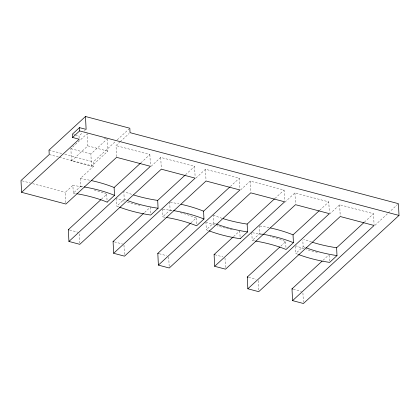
<?xml version="1.0" encoding="UTF-8"?>
<svg xmlns="http://www.w3.org/2000/svg" width="420" height="420" viewBox="0 0 420 420"><rect width="100%" height="100%" fill="white"/><g stroke="black" fill="none" stroke-linecap="round" stroke-linejoin="round"><path stroke-width="0.32" stroke-dasharray="2.1 1.58" d="M79.128 138.122L79.018 135.928L82.331 132.877M84.221 131.135L85.166 130.263M107.242 138.894L107.846 151.158L91.481 166.241L71.479 160.949L70.88 148.68L86.756 134.048M71.479 160.949L87.838 145.866L87.239 133.602M91.481 166.241L90.883 153.977L106.764 139.34M82.031 186.953A109.232 56.259 -2.8 0 0 72.891 185.33L73.269 193.179L80.635 186.386L80.252 178.547L93.566 166.278L93.35 161.852L115.799 141.162M117.201 139.865L128.893 129.092M65.856 202.739L65.347 192.286L72.886 185.341M116.561 156.691L116.014 145.583L119.758 142.139M120.225 141.708L129.108 133.518M101.467 199.164L106.748 194.297A109.232 56.259 -2.8 0 0 92.82 189.562M140.821 162.897L149.877 154.544L116.014 145.583M151.158 166.257L160.745 157.421L194.607 166.383L195.122 176.831M118.739 206.84A109.232 56.259 -2.8 0 1 116.834 206.084L124.215 199.285L123.832 191.447M144.596 212.478L149.846 207.638M185.498 174.778L194.607 166.383M195.941 178.048L205.475 169.255L239.337 178.216L239.883 189.32M165.06 217.208A109.232 56.259 -2.8 0 0 162.734 216.841L170.095 210.058L169.712 202.22M190.927 222.836L196.208 217.97A109.232 56.259 -2.8 0 0 180.18 212.662M230.281 186.569L239.337 178.216M240.618 189.929L250.204 181.094L284.067 190.055L284.613 201.159M208.199 230.512A109.232 56.259 -2.8 0 1 206.293 229.756L213.675 222.957L213.292 215.119M233.599 236.57L239.311 231.31M274.958 198.45L284.067 190.055M284.923 202.157L294.935 192.927L328.797 201.889L329.312 212.341M254.52 240.881A109.232 56.259 -2.8 0 0 252.194 240.513L259.555 233.73L259.172 225.892M280.87 246.067L285.668 241.642A109.232 56.259 -2.8 0 0 270.165 236.471M319.741 210.242L328.797 201.889M329.6 214.042L339.665 204.766L373.532 213.728L374.073 224.831M297.659 254.184A109.232 56.259 -2.8 0 1 295.754 253.428L303.135 246.629L302.815 240.098M323.038 260.264L328.766 254.982M364.418 222.122L373.532 213.728M374.997 225.267L387.86 213.413M388.316 212.987L397.504 204.519M104.118 138.07L106.617 138.731M73.579 134.489L74.786 134.809M75.395 134.972L79.018 135.928M87.838 145.866L107.846 151.158M70.88 148.68L90.883 153.977M49.004 150.119L62.307 153.636M64.843 154.308L93.35 161.852M49.219 154.544L58.721 157.059M59.357 157.227L93.566 166.278M22.108 180.847L30.424 183.047M32.639 183.635L65.347 192.286M214.778 254.725L222.925 256.882M69.71 230.05L77.858 232.208M114.439 241.883L122.588 244.041M159.169 253.722L166.64 255.696M248.63 277.394L256.1 279.368M293.36 289.228L301.507 291.385M339.665 204.766L340.211 215.87M329.275 255.197L329.595 261.728M302.93 293.05L303.382 302.195M294.935 192.927L295.481 204.036M295.412 246.236L295.764 253.423M285.668 241.642L285.989 248.178M258.169 280.565L258.683 291.013M250.204 181.094L250.751 192.197M251.806 232.685L252.189 240.524M239.783 230.869L240.103 237.405M224.999 258.074L225.477 267.871M205.475 169.255L206.021 180.364M205.921 221.912L206.304 229.751M196.208 217.97L196.497 223.85M168.709 256.893L169.186 266.69M160.745 157.421L161.291 168.525M162.346 209.013L162.729 216.851M149.877 154.544L150.423 165.648M150.323 207.197L150.675 214.384M123.979 245.054L124.457 254.851M116.461 198.24L116.844 206.078M106.748 194.297L107.069 200.834M79.28 233.872L79.727 243.017M317.336 252.336A109.232 56.259 -2.8 0 1 306.206 249.412M304.175 248.777A109.232 56.259 -2.8 0 1 295.843 245.779M311.54 241.983A109.232 56.259 -2.8 0 1 303.686 239.179M305.03 247.391A109.232 56.259 -2.8 0 1 303.125 246.635M259.565 233.72A109.232 56.259 -2.8 0 1 261.891 234.087M215.57 223.718A109.232 56.259 -2.8 0 1 213.659 222.968M170.1 210.047A109.232 56.259 -2.8 0 1 172.431 210.415M126.11 200.046A109.232 56.259 -2.8 0 1 124.199 199.295M73.274 193.168A109.232 56.259 -2.8 0 1 75.6 193.536M80.64 186.38A109.232 56.259 -2.8 0 1 82.971 186.743M80.257 178.537A109.232 56.259 -2.8 0 1 90.505 180.395M131.612 194.313A109.232 56.259 -2.8 0 1 124.294 191.646M222.08 218.311A109.232 56.259 -2.8 0 1 213.754 215.318M170.305 202.298A109.232 56.259 -2.8 0 1 178.857 203.831M259.765 225.971A109.232 56.259 -2.8 0 1 269.43 227.734M140.07 205.354A109.232 56.259 -2.8 0 1 127.286 202.067M124.246 201.107A109.232 56.259 -2.8 0 1 116.923 198.434M162.934 209.092A109.232 56.259 -2.8 0 1 171.491 210.625M232.318 229.593A109.232 56.259 -2.8 0 1 216.746 225.74M214.715 225.104A109.232 56.259 -2.8 0 1 206.383 222.107M252.394 232.764A109.232 56.259 -2.8 0 1 262.059 234.528"/><path stroke-width="0.63" d="M85.481 116.498L49.004 150.119L49.219 154.544L21 180.553L21.578 192.313L65.919 204.047L116.592 157.343L150.454 166.304L68.927 241.447L79.795 244.325L161.322 169.181L195.184 178.138L113.657 253.286L124.525 256.158L206.052 181.015L239.915 189.977L158.387 265.12L169.255 267.997L250.782 192.853L284.644 201.81L214.672 266.306L225.54 269.178L295.512 204.687L329.375 213.649L247.847 288.792L258.715 291.669L340.242 216.521L374.105 225.482L292.577 300.631L303.445 303.502L399 215.428L398.423 203.674L130.042 132.657L129.827 128.231L85.481 116.498L86.116 129.392L79.464 127.633L72.371 134.169L72.529 137.456L79.18 139.22L21.578 192.313M72.529 137.456L79.621 130.919L79.464 127.633M68.927 241.447L68.35 229.688L100.989 199.61M107.132 202.136L114.497 195.347L114.114 187.509L140.343 163.333M113.657 253.286L113.08 241.526L143.64 213.36M119.705 207.207A109.232 56.259 -2.8 0 0 150.701 215.045L158.078 208.247L157.694 200.408L185.021 175.219M158.387 265.12L157.81 253.36L190.449 223.277M166.215 217.397A109.232 56.259 -2.8 0 1 196.602 225.803L203.957 219.02L203.574 211.181L229.803 187.005M214.672 266.306L214.095 254.546L233.126 237.006M240.167 238.707L247.538 231.919L247.154 224.081L274.481 198.891M247.847 288.792L247.27 277.032L279.909 246.95M255.675 241.07A109.232 56.259 -2.8 0 1 286.062 249.475L293.417 242.692L293.034 234.853L319.263 210.677M292.577 300.631L292 288.871L322.082 261.146M298.625 254.552A109.232 56.259 -2.8 0 0 329.621 262.39L336.998 255.591L336.614 247.753L363.941 222.563M79.621 130.919L399 215.428M214.095 254.546L214.778 254.725M68.35 229.688L69.027 229.871M113.08 241.526L113.757 241.705M157.81 253.36L158.487 253.544M247.27 277.032L247.952 277.216M292 288.871L292.682 289.049M336.992 255.596A109.232 56.259 -2.8 0 1 305.991 247.758M262.469 234.181A109.232 56.259 -2.8 0 1 293.433 242.681M247.532 231.929A109.232 56.259 -2.8 0 1 216.531 224.086M240.161 238.718A109.232 56.259 -2.8 0 1 209.165 230.879M173.581 210.609A109.232 56.259 -2.8 0 1 203.973 219.014M158.067 208.257A109.232 56.259 -2.8 0 1 127.071 200.413M84.121 186.937A109.232 56.259 -2.8 0 1 114.508 195.342M76.755 193.725A109.232 56.259 -2.8 0 1 107.142 202.13M91.612 180.632A109.232 56.259 -2.8 0 1 114.124 187.499M157.684 200.413A109.232 56.259 -2.8 0 1 133.633 194.964M247.149 224.086A109.232 56.259 -2.8 0 1 223.094 218.636M181.072 204.304A109.232 56.259 -2.8 0 1 203.584 211.171M270.532 227.976A109.232 56.259 -2.8 0 1 293.05 234.843M336.609 247.758A109.232 56.259 -2.8 0 1 312.554 242.309"/></g></svg>
